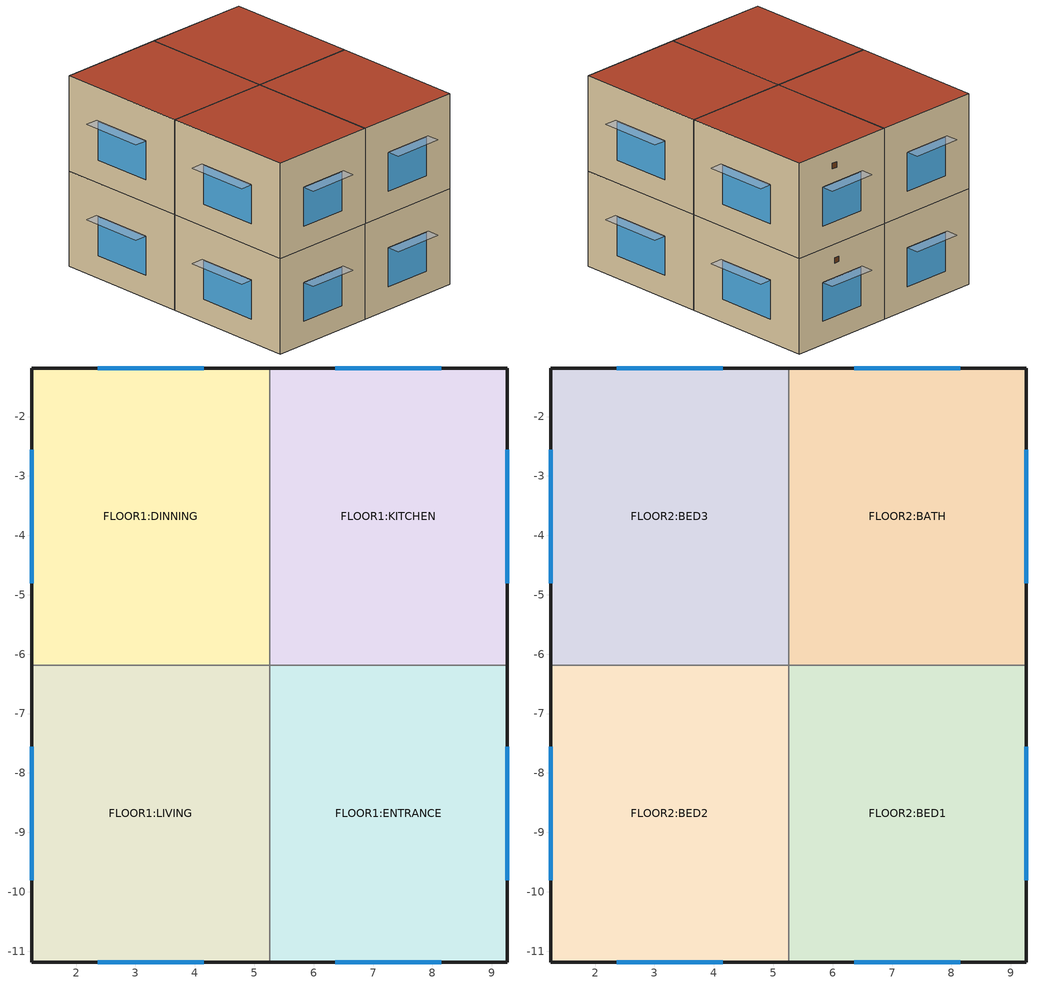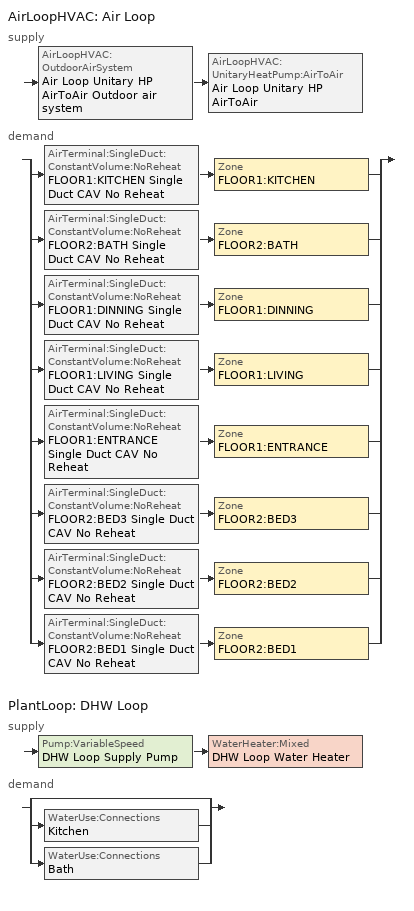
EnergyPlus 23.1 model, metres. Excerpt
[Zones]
FLOOR1:KITCHEN
 floor ground (Project ground floor): 9.26,-6.18 5.26,-6.18 5.26,-1.18 9.26,-1.18 z0
 wall outside (Project wall): 9.26,-6.18 9.26,-1.18 5.26,-1.18 z0:3.5
 wall to FLOOR1:DINNING (Project partition): 5.26,-1.18 5.26,-6.18 z0:3.5
 wall to FLOOR1:ENTRANCE (Project partition): 5.26,-6.18 9.26,-6.18 z0:3.5
 window (Dbl Clr 3mm/6mm Air - 1001): 9.26,-4.81 9.26,-2.56 / 8.15,-1.18 6.36,-1.18 z0.84:2.26
 door (Holes and vents): 7.59,-1.18 7.39,-1.18 z2.8:3
FLOOR1:DINNING
 floor ground (Project ground floor): 5.26,-6.18 1.26,-6.18 1.26,-1.18 5.26,-1.18 z0
 wall outside (Project wall): 5.26,-1.18 1.26,-1.18 1.26,-6.18 z0:3.5
 wall to FLOOR1:LIVING (Project partition): 1.26,-6.18 5.26,-6.18 z0:3.5
 window (Dbl Clr 3mm/6mm Air - 1002): 4.15,-1.18 2.36,-1.18 / 1.26,-2.56 1.26,-4.81 z0.84:2.26
FLOOR1:ENTRANCE
 floor ground (Project ground floor): 9.26,-11.18 5.26,-11.18 5.26,-6.18 9.26,-6.18 z0
 wall outside (Project wall): 5.26,-11.18 9.26,-11.18 9.26,-6.18 z0:3.5
 wall to FLOOR1:LIVING (Project partition_Rev): 5.26,-6.18 5.26,-11.18 z0:3.5
 window (Dbl Clr 3mm/6mm Air - 1004): 9.26,-9.81 9.26,-7.56 / 6.36,-11.18 8.15,-11.18 z0.84:2.26
FLOOR1:LIVING
 floor ground (Project ground floor): 5.26,-11.18 1.26,-11.18 1.26,-6.18 5.26,-6.18 z0
 wall outside (Project wall): 1.26,-6.18 1.26,-11.18 5.26,-11.18 z0:3.5
 window (Dbl Clr 3mm/6mm Air - 1003): 1.26,-7.56 1.26,-9.81 / 2.36,-11.18 4.15,-11.18 z0.84:2.26
FLOOR2:BATH
 floor to FLOOR1:KITCHEN (Project internal floor_Reversed_Rev): 9.26,-6.18 5.26,-6.18 5.26,-1.18 9.26,-1.18 z3.5
 wall outside (Project wall): 9.26,-6.18 9.26,-1.18 5.26,-1.18 z3.5:7
 wall to FLOOR2:BED3 (Project partition): 5.26,-1.18 5.26,-6.18 z3.5:7
 wall to FLOOR2:BED1 (Project partition): 5.26,-6.18 9.26,-6.18 z3.5:7
 window (Dbl Clr 3mm/6mm Air - 1005): 9.26,-4.81 9.26,-2.56 / 8.15,-1.18 6.36,-1.18 z4.34:5.76
 door (Holes and vents): 7.69,-1.18 7.49,-1.18 z6.3:6.5
 roof outside (Project flat roof): 5.26,-6.18 9.26,-6.18 9.26,-1.18 5.26,-1.18 z7
FLOOR2:BED3
 floor to FLOOR1:DINNING (Project internal floor_Reversed_Rev): 5.26,-6.18 1.26,-6.18 1.26,-1.18 5.26,-1.18 z3.5
 wall outside (Project wall): 5.26,-1.18 1.26,-1.18 1.26,-6.18 z3.5:7
 wall to FLOOR2:BED2 (Project partition): 1.26,-6.18 5.26,-6.18 z3.5:7
 window (Dbl Clr 3mm/6mm Air - 1006): 4.15,-1.18 2.36,-1.18 / 1.26,-2.56 1.26,-4.81 z4.34:5.76
 roof outside (Project flat roof): 1.26,-6.18 5.26,-6.18 5.26,-1.18 1.26,-1.18 z7
FLOOR2:BED2
 floor to FLOOR1:LIVING (Project internal floor_Reversed_Rev): 5.26,-11.18 1.26,-11.18 1.26,-6.18 5.26,-6.18 z3.5
 wall outside (Project wall): 1.26,-6.18 1.26,-11.18 5.26,-11.18 z3.5:7
 wall to FLOOR2:BED1 (Project partition): 5.26,-11.18 5.26,-6.18 z3.5:7
 window (Dbl Clr 3mm/6mm Air - 1007): 1.26,-7.56 1.26,-9.81 / 2.36,-11.18 4.15,-11.18 z4.34:5.76
 roof outside (Project flat roof): 1.26,-11.18 5.26,-11.18 5.26,-6.18 1.26,-6.18 z7
FLOOR2:BED1
 floor to FLOOR1:ENTRANCE (Project internal floor_Reversed_Rev): 9.26,-11.18 5.26,-11.18 5.26,-6.18 9.26,-6.18 z3.5
 wall outside (Project wall): 5.26,-11.18 9.26,-11.18 9.26,-6.18 z3.5:7
 window (Dbl Clr 3mm/6mm Air - 1008): 9.26,-9.81 9.26,-7.56 / 6.36,-11.18 8.15,-11.18 z4.34:5.76
 roof outside (Project flat roof): 5.26,-11.18 9.26,-11.18 9.26,-6.18 5.26,-6.18 z7
shading: 9.76,-2.52 9.76,-4.85 9.26,-4.85 9.26,-2.52 z2.3; 6.32,-0.68 8.19,-0.68 8.19,-1.18 6.32,-1.18 z2.3; 2.32,-0.68 4.19,-0.68 4.19,-1.18 2.32,-1.18 z2.3; 0.76,-4.85 0.76,-2.52 1.26,-2.52 1.26,-4.85 z2.3; 0.76,-9.85 0.76,-7.52 1.26,-7.52 1.26,-9.85 z2.3; 4.19,-11.68 2.32,-11.68 2.32,-11.18 4.19,-11.18 z2.3; 9.76,-7.52 9.76,-9.85 9.26,-9.85 9.26,-7.52 z2.3; 8.19,-11.68 6.32,-11.68 6.32,-11.18 8.19,-11.18 z2.3; 9.76,-2.52 9.76,-4.85 9.26,-4.85 9.26,-2.52 z5.8; 6.32,-0.68 8.19,-0.68 8.19,-1.18 6.32,-1.18 z5.8; 2.32,-0.68 4.19,-0.68 4.19,-1.18 2.32,-1.18 z5.8; 0.76,-4.85 0.76,-2.52 1.26,-2.52 1.26,-4.85 z5.8; 0.76,-9.85 0.76,-7.52 1.26,-7.52 1.26,-9.85 z5.8; 4.19,-11.68 2.32,-11.68 2.32,-11.18 4.19,-11.18 z5.8; 9.76,-7.52 9.76,-9.85 9.26,-9.85 9.26,-7.52 z5.8; 8.19,-11.68 6.32,-11.68 6.32,-11.18 8.19,-11.18 z5.8
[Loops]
AirLoopHVAC 'Air Loop'
 supply: AirLoopHVAC:OutdoorAirSystem 'Air Loop Unitary HP AirToAir Outdoor air system' > AirLoopHVAC:UnitaryHeatPump:AirToAir 'Air Loop Unitary HP AirToAir'
 demand: split
  | AirTerminal:SingleDuct:ConstantVolume:NoReheat 'FLOOR1:KITCHEN Single Duct CAV No Reheat' > Zone 'FLOOR1:KITCHEN'
  | AirTerminal:SingleDuct:ConstantVolume:NoReheat 'FLOOR2:BATH Single Duct CAV No Reheat' > Zone 'FLOOR2:BATH'
  | AirTerminal:SingleDuct:ConstantVolume:NoReheat 'FLOOR1:DINNING Single Duct CAV No Reheat' > Zone 'FLOOR1:DINNING'
  | AirTerminal:SingleDuct:ConstantVolume:NoReheat 'FLOOR1:LIVING Single Duct CAV No Reheat' > Zone 'FLOOR1:LIVING'
  | AirTerminal:SingleDuct:ConstantVolume:NoReheat 'FLOOR1:ENTRANCE Single Duct CAV No Reheat' > Zone 'FLOOR1:ENTRANCE'
  | AirTerminal:SingleDuct:ConstantVolume:NoReheat 'FLOOR2:BED3 Single Duct CAV No Reheat' > Zone 'FLOOR2:BED3'
  | AirTerminal:SingleDuct:ConstantVolume:NoReheat 'FLOOR2:BED2 Single Duct CAV No Reheat' > Zone 'FLOOR2:BED2'
  | AirTerminal:SingleDuct:ConstantVolume:NoReheat 'FLOOR2:BED1 Single Duct CAV No Reheat' > Zone 'FLOOR2:BED1'
PlantLoop 'DHW Loop'
 supply: Pump:VariableSpeed 'DHW Loop Supply Pump' > WaterHeater:Mixed 'DHW Loop Water Heater'
 demand: split
  | bypass
  | WaterUse:Connections 'Kitchen'
  | WaterUse:Connections 'Bath'
[Site:Location]
Occupancy (01-01:02-01)  (01-01:02-01): 29.53, -98.46, -6, 247
[Site:GroundTemperature:BuildingSurface]
18, 18, 18, 18, 18, 18, 18, 18, 18, 18, 18, 18
[Site:GroundTemperature:Deep]
14, 14, 14, 14, 14, 14, 14, 14, 14, 14, 14, 14
[Site:GroundTemperature:Shallow]
14, 14, 14, 14, 14, 14, 14, 14, 14, 14, 14, 14
[Site:GroundTemperature:FCfactorMethod]
19.33, 15.12, 12.54, 11.76, 13.3, 16.8, 21.14, 25.4, 28.25, 28.92, 27.26, 23.82
[Site:GroundReflectance]
0.2, 0.2, 0.2, 0.2, 0.2, 0.2, 0.2, 0.2, 0.2, 0.2, 0.2, 0.2
[Site:GroundReflectance:SnowModifier]
2, 2
[SizingPeriod:DesignDay]
Summer Design Day in Occupancy (01-01:02-01) Jun: 6, 15, SummerDesignDay, 37.2, 11, , , WetBulb, 23.1, , , , , 98392.7, 0, 0, No, No, Yes, ASHRAEClearSky, , , , , 0.98
Winter Design Day in Occupancy (01-01:02-01): 1, 15, WinterDesignDay, -1.5, 0, , , WetBulb, -1.5, , , , , 98392.7, 3.1, 10, No, No, No, , , , , , 0
[Building]
Foursquare: 0, Suburbs, .04, .4, FullInteriorAndExteriorWithReflections, 25, 6
[Site:WaterMainsTemperature]
Correlation: , 10, 20
[Material:NoMass]
9_RVAL_2; 10_RVAL_2: Rough, .15, 0.9, 0.7, 0.7
11_RVAL_3: Rough, .18, 0.9, 0.7, 0.7
[Construction]
Project ground floor: Urea Formaldehyde Foam_.0869, Cast Concrete_.1, Floor/Roof Screed_.07, Timber Flooring_.03
Project internal floor_Reversed_Rev: Cast Concrete (Dense)_.1
Project wall: Brickwork Outer_.1, XPS Extruded Polystyrene  - CO2 Blowing_.0795, Concrete Block (Medium)_.1, Gypsum Plastering_.013
Holes and vents: Holes and vents_.2
Project partition: Gypsum Plasterboard_.025, 9_RVAL_2, Gypsum Plasterboard_.025
Project partition_Rev: Gypsum Plasterboard_.025, 10_RVAL_2, Gypsum Plasterboard_.025
Project flat roof: Asphalt 1_.01, MW Glass Wool (rolls)_.1445, 11_RVAL_3, Plasterboard_.013
Dbl Clr 3mm/6mm Air - 1001; Dbl Clr 3mm/6mm Air - 1002; Dbl Clr 3mm/6mm Air - 1003; Dbl Clr 3mm/6mm Air - 1004; Dbl Clr 3mm/6mm Air - 1005; Dbl Clr 3mm/6mm Air - 1006; Dbl Clr 3mm/6mm Air - 1007; Dbl Clr 3mm/6mm Air - 1008: 2, 1001, 2
Dbl Clr 3mm/6mm Air - 2001; Dbl Clr 3mm/6mm Air - 2002; Dbl Clr 3mm/6mm Air - 2003; Dbl Clr 3mm/6mm Air - 2004; Dbl Clr 3mm/6mm Air - 2005; Dbl Clr 3mm/6mm Air - 2006; Dbl Clr 3mm/6mm Air - 2007; Dbl Clr 3mm/6mm Air - 2008: 2, 1001, 2, 20024
[WindowMaterial:Gas]
1001: Air, .006
[WindowMaterial:Glazing]
2: SpectralAverage, , .003, .837, .075, .075, .898, .081, .081, 0, .84, .84, .9, 1
[WindowMaterial:Shade]
20024: 0.05, 0.5, 0.05, 0.5, .9, 0, .003, .1, .05, 1, 1, 0, 0, 0
[Material]
Urea Formaldehyde Foam_.0869: Rough, .0869, 0.04, 10, 1400, 0.9, 0.6, 0.6
Cast Concrete_.1: Rough, .1, 1.13, 2000, 1000, 0.9, 0.6, 0.6
Floor/Roof Screed_.07: Rough, .07, 0.41, 1200, 840, 0.9, 0.73, 0.73
Timber Flooring_.03: Rough, .03, 0.14, 650, 1200, 0.9, 0.78, 0.78
Cast Concrete (Dense)_.1: Rough, .1, 1.4, 2100, 840, 0.9, 0.6, 0.6
Brickwork Outer_.1: Rough, .1, 0.84, 1700, 800, 0.9, 0.7, 0.7
XPS Extruded Polystyrene  - CO2 Blowing_.0795: Rough, .0795, 0.034, 35, 1400, 0.9, 0.6, 0.6
Concrete Block (Medium)_.1: Rough, .1, 0.51, 1400, 1000, 0.9, 0.6, 0.6
Gypsum Plastering_.013: Rough, .013, 0.4, 1000, 1000, 0.9, 0.5, 0.5
Holes and vents_.2: Rough, .2, 0.1, 12, 840, 0.9, 0.7, 0.7
Gypsum Plasterboard_.025: Rough, .025, 0.25, 900, 1000, 0.9, 0.5, 0.5
Asphalt 1_.01: Rough, .01, 0.7, 2100, 1000, 0.9, 0.85, 0.9
MW Glass Wool (rolls)_.1445: Rough, .1445, 0.04, 12, 840, 0.9, 0.6, 0.6
Plasterboard_.013: Rough, .013, 0.25, 2800, 896, 0.9, 0.5, 0.5
[WindowProperty:AirflowControl]
FLOOR1:KITCHEN_Wall_2_0_0_0_0_0_Win; FLOOR1:KITCHEN_Wall_3_0_0_1_0_0_Win: OutdoorAir, IndoorAir, 0.008, ScheduledOnly, Yes, Kitchen_Window
FLOOR1:DINNING_Wall_3_0_0_0_0_0_Win; FLOOR1:DINNING_Wall_4_0_0_0_0_0_Win: OutdoorAir, IndoorAir, 0.008, ScheduledOnly, Yes, Dinning_Window
FLOOR1:LIVING_Wall_4_0_0_0_0_0_Win; FLOOR1:LIVING_Wall_5_0_0_0_0_0_Win: OutdoorAir, IndoorAir, 0.008, ScheduledOnly, Yes, Living_Window
FLOOR1:ENTRANCE_Wall_2_0_0_0_0_0_Win; FLOOR1:ENTRANCE_Wall_5_0_0_0_0_0_Win: OutdoorAir, IndoorAir, 0.008, ScheduledOnly, Yes, Entrance_Window
FLOOR2:BATH_Wall_2_0_0_0_0_0_Win; FLOOR2:BATH_Wall_3_0_0_1_0_0_Win: OutdoorAir, IndoorAir, 0.008, ScheduledOnly, Yes, Bath_Window
FLOOR2:BED3_Wall_3_0_0_0_0_0_Win; FLOOR2:BED3_Wall_4_0_0_0_0_0_Win: OutdoorAir, IndoorAir, 0.008, ScheduledOnly, Yes, Bed3_Window
FLOOR2:BED2_Wall_4_0_0_0_0_0_Win; FLOOR2:BED2_Wall_5_0_0_0_0_0_Win: OutdoorAir, IndoorAir, 0.008, ScheduledOnly, Yes, Bed2_Window
FLOOR2:BED1_Wall_2_0_0_0_0_0_Win; FLOOR2:BED1_Wall_5_0_0_0_0_0_Win: OutdoorAir, IndoorAir, 0.008, ScheduledOnly, Yes, Bed1_Window
[WindowShadingControl]
11001: FLOOR1:KITCHEN, , InteriorShade, Dbl Clr 3mm/6mm Air - 2001, OnIfScheduleAllows, Kitchen_Shade, , Yes, No, , FixedSlatAngle, , 0, , Group, FLOOR1:KITCHEN_Wall_2_0_0_0_0_0_Win, FLOOR1:KITCHEN_Wall_3_0_0_1_0_0_Win
11002: FLOOR1:DINNING, , InteriorShade, Dbl Clr 3mm/6mm Air - 2002, OnIfScheduleAllows, Dinning_Shade, , Yes, No, , FixedSlatAngle, , 0, , Group, FLOOR1:DINNING_Wall_3_0_0_0_0_0_Win, FLOOR1:DINNING_Wall_4_0_0_0_0_0_Win
11003: FLOOR1:LIVING, , InteriorShade, Dbl Clr 3mm/6mm Air - 2003, OnIfScheduleAllows, Living_Shade, , Yes, No, , FixedSlatAngle, , 0, , Group, FLOOR1:LIVING_Wall_4_0_0_0_0_0_Win, FLOOR1:LIVING_Wall_5_0_0_0_0_0_Win
11004: FLOOR1:ENTRANCE, , InteriorShade, Dbl Clr 3mm/6mm Air - 2004, OnIfScheduleAllows, Entrance_Shade, , Yes, No, , FixedSlatAngle, , 0, , Group, FLOOR1:ENTRANCE_Wall_2_0_0_0_0_0_Win, FLOOR1:ENTRANCE_Wall_5_0_0_0_0_0_Win
11005: FLOOR2:BATH, , InteriorShade, Dbl Clr 3mm/6mm Air - 2005, OnIfScheduleAllows, Bath_Shade, , Yes, No, , FixedSlatAngle, , 0, , Group, FLOOR2:BATH_Wall_2_0_0_0_0_0_Win, FLOOR2:BATH_Wall_3_0_0_1_0_0_Win
11006: FLOOR2:BED3, , InteriorShade, Dbl Clr 3mm/6mm Air - 2006, OnIfScheduleAllows, Bed3_Shade, , Yes, No, , FixedSlatAngle, , 0, , Group, FLOOR2:BED3_Wall_3_0_0_0_0_0_Win, FLOOR2:BED3_Wall_4_0_0_0_0_0_Win
11007: FLOOR2:BED2, , InteriorShade, Dbl Clr 3mm/6mm Air - 2007, OnIfScheduleAllows, Bed2_Shade, , Yes, No, , FixedSlatAngle, , 0, , Group, FLOOR2:BED2_Wall_4_0_0_0_0_0_Win, FLOOR2:BED2_Wall_5_0_0_0_0_0_Win
11008: FLOOR2:BED1, , InteriorShade, Dbl Clr 3mm/6mm Air - 2008, OnIfScheduleAllows, Bed1_Shade, , Yes, No, , FixedSlatAngle, , 0, , Group, FLOOR2:BED1_Wall_2_0_0_0_0_0_Win, FLOOR2:BED1_Wall_5_0_0_0_0_0_Win
[Daylighting:Controls]
FLOOR1:KITCHEN: FLOOR1:KITCHEN, SplitFlux, On, Stepped, , , 2, 1, FLOOR1:KITCHEN Ref Point 1, 0, 92, 1, FLOOR1:KITCHEN Ref Point 1, 1, 100
FLOOR1:DINNING: FLOOR1:DINNING, SplitFlux, On, Stepped, , , 2, 1, FLOOR1:DINNING Ref Point 1, 0, 92, 1, FLOOR1:DINNING Ref Point 1, 1, 100
FLOOR1:LIVING: FLOOR1:LIVING, SplitFlux, On, Stepped, , , 2, 1, FLOOR1:LIVING Ref Point 1, 0, 92, 1, FLOOR1:LIVING Ref Point 1, 1, 100
FLOOR1:ENTRANCE: FLOOR1:ENTRANCE, SplitFlux, On, Stepped, , , 2, 1, FLOOR1:ENTRANCE Ref Point 1, 0, 92, 1, FLOOR1:ENTRANCE Ref Point 1, 1, 100
FLOOR2:BATH: FLOOR2:BATH, SplitFlux, On, Stepped, , , 2, 1, FLOOR2:BATH Ref Point 1, 0, 92, 1, FLOOR2:BATH Ref Point 1, 1, 100
FLOOR2:BED3: FLOOR2:BED3, SplitFlux, On, Stepped, , , 2, 1, FLOOR2:BED3 Ref Point 1, 0, 92, 1, FLOOR2:BED3 Ref Point 1, 1, 100
FLOOR2:BED2: FLOOR2:BED2, SplitFlux, On, Stepped, , , 2, 1, FLOOR2:BED2 Ref Point 1, 0, 92, 1, FLOOR2:BED2 Ref Point 1, 1, 100
FLOOR2:BED1: FLOOR2:BED1, SplitFlux, On, Stepped, , , 2, 1, FLOOR2:BED1 Ref Point 1, 0, 92, 1, FLOOR2:BED1 Ref Point 1, 1, 100
[Zone]
FLOOR1:KITCHEN; FLOOR1:DINNING; FLOOR1:LIVING; FLOOR1:ENTRANCE; FLOOR2:BATH; FLOOR2:BED3; FLOOR2:BED2; FLOOR2:BED1: 0, 0, 0, 0, 1, 1, , 70, 20, TARP, , Yes
[ZoneContaminantSourceAndSink:Generic:DecaySource]
FLOOR1:KITCHEN Contaminant: FLOOR1:KITCHEN, .00001, Kitchen_Occ, 100000
FLOOR2:BATH Contaminant: FLOOR2:BATH, .00001, Bath_Occ, 100000
[PEOPLE]
People FLOOR1:KITCHEN: FLOOR1:KITCHEN, Kitchen_Occ, People, 1, , , .3, AutoCalculate, Activity Schedule 192, 3.82e-08, No, ZoneAveraged, , Work efficiency, ClothingInsulationSchedule, , Clothing Schedule 192, Default Air Velocity for Comfort Calculations
People FLOOR1:DINNING: FLOOR1:DINNING, Dinning_Occ, People, 4, , , .3, AutoCalculate, Activity Schedule 185, 3.82e-08, No, ZoneAveraged, , Work efficiency, ClothingInsulationSchedule, , Clothing Schedule 185, Default Air Velocity for Comfort Calculations
People FLOOR1:LIVING: FLOOR1:LIVING, Living_Occ, People, 3, , , .3, AutoCalculate, Activity Schedule 211, 3.82e-08, No, ZoneAveraged, , Work efficiency, ClothingInsulationSchedule, , Clothing Schedule 211, Default Air Velocity for Comfort Calculations
People FLOOR2:BATH: FLOOR2:BATH, Bath_Occ, People, 1, , , .3, AutoCalculate, Activity Schedule 238, 3.82e-08, No, ZoneAveraged, , Work efficiency, ClothingInsulationSchedule, , Clothing Schedule 238, Default Air Velocity for Comfort Calculations
People FLOOR2:BED3: FLOOR2:BED3, Bed3_Occ, People, 1, , , .3, AutoCalculate, Activity Schedule 245, 3.82e-08, No, ZoneAveraged, , Work efficiency, ClothingInsulationSchedule, , Clothing Schedule 245, Default Air Velocity for Comfort Calculations
People FLOOR2:BED2: FLOOR2:BED2, Bed2_Occ, People, 1, , , .3, AutoCalculate, Activity Schedule 252, 3.82e-08, No, ZoneAveraged, , Work efficiency, ClothingInsulationSchedule, , Clothing Schedule 252, Default Air Velocity for Comfort Calculations
People FLOOR2:BED1: FLOOR2:BED1, Bed1_Occ, People, 2, , , .3, AutoCalculate, Activity Schedule 259, 3.82e-08, No, ZoneAveraged, , Work efficiency, ClothingInsulationSchedule, , Clothing Schedule 259, Default Air Velocity for Comfort Calculations
[OtherEquipment]
FLOOR1:KITCHEN CK gain 0: Electricity, FLOOR1:KITCHEN, Kitchen_Burner, EquipmentLevel, 1500, , , .05, .3, 0, 0, General
FLOOR1:KITCHEN CK gain 1: Electricity, FLOOR1:KITCHEN, Kitchen_Stove, EquipmentLevel, 3000, , , .05, .25, 0, 0, General
FLOOR1:KITCHEN CK gain 2: Electricity, FLOOR1:KITCHEN, Kitchen_Fridge, EquipmentLevel, 50, , , 0, .1, 0, 0, General
FLOOR1:KITCHEN CK gain 3: Electricity, FLOOR1:KITCHEN, Kitchen_Dishwasher, EquipmentLevel, 750, , , .4, .2, 0, 0, General
FLOOR1:KITCHEN CK gain 5: Electricity, FLOOR1:KITCHEN, Kitchen_Microwave, EquipmentLevel, 50, , , .2, .1, 0, 0, General
FLOOR1:LIVING MI gain 1: Electricity, FLOOR1:LIVING, Living_TV, EquipmentLevel, 120, , , 0, .3, 0, 0, General
FLOOR2:BED3 CO gain 1: Electricity, FLOOR2:BED3, Bed3_PC, EquipmentLevel, 120, , , 0, .25, 0, 0, General
FLOOR2:BED2 CO gain 1: Electricity, FLOOR2:BED2, Bed2_PC, EquipmentLevel, 120, , , 0, .25, 0, 0, General
FLOOR2:BED1 MI gain 0: Electricity, FLOOR2:BED1, Bed1_TV, EquipmentLevel, 120, , , 0, .3, 0, 0, General
[Lights]
FLOOR1:KITCHEN General lighting 5: FLOOR1:KITCHEN, Kitchen_Light, LightingLevel, 60, , , 0, .2, .18, 1, ELECTRIC EQUIPMENT#FLOOR1:KITCHEN#GeneralLights
FLOOR1:DINNING General lighting 1: FLOOR1:DINNING, Dining_Light, LightingLevel, 40, , , 0, .2, .18, 1, ELECTRIC EQUIPMENT#FLOOR1:DINNING#GeneralLights
FLOOR1:LIVING General lighting 1: FLOOR1:LIVING, Living_Light, LightingLevel, 40, , , 0, .2, .18, 1, ELECTRIC EQUIPMENT#FLOOR1:LIVING#GeneralLights
FLOOR1:ENTRANCE General lighting 1: FLOOR1:ENTRANCE, Entrance_Light, LightingLevel, 10, , , 0, .2, .18, 1, ELECTRIC EQUIPMENT#FLOOR1:ENTRANCE#GeneralLights
FLOOR2:BATH General lighting 1: FLOOR2:BATH, Bath_Light, LightingLevel, 20, , , 0, .2, .18, 1, ELECTRIC EQUIPMENT#FLOOR2:BATH#GeneralLights
FLOOR2:BED3 General lighting 1: FLOOR2:BED3, Bed3_Light, LightingLevel, 20, , , 0, .2, .18, 1, ELECTRIC EQUIPMENT#FLOOR2:BED3#GeneralLights
FLOOR2:BED2 General lighting 1: FLOOR2:BED2, Bed2_Light, LightingLevel, 20, , , 0, .2, .18, 1, ELECTRIC EQUIPMENT#FLOOR2:BED2#GeneralLights
FLOOR2:BED1 General lighting 2: FLOOR2:BED1, Bed1_Light, LightingLevel, 20, , , 0, .2, .18, 1, ELECTRIC EQUIPMENT#FLOOR2:BED1#GeneralLights
[ShadingProperty:Reflectance]
33; 34; 35; 36; 37; 38; 39; 40; 41; 42; 43; 44; 45; 46; 47; 48: .7, .7, 0
[AvailabilityManager:HybridVentilation]
FLOOR1:DINNING: , FLOOR1:DINNING, Ventilation control mode schedule FLOOR1:DINNING, YES, 40, -100, 100, 20000, 30000, 15, 30, Minimum outdoor ventilation air schedule: Always 1 ac/h, Opening Factor Function of Wind Speed Curve, AirflowNetwork Control Type Schedule: Always 1
FLOOR1:LIVING: , FLOOR1:LIVING, Ventilation control mode schedule FLOOR1:LIVING, YES, 40, -100, 100, 20000, 30000, 15, 30, Minimum outdoor ventilation air schedule: Always 1 ac/h, Opening Factor Function of Wind Speed Curve, AirflowNetwork Control Type Schedule: Always 1
FLOOR1:ENTRANCE: , FLOOR1:ENTRANCE, Ventilation control mode schedule FLOOR1:ENTRANCE, YES, 40, -100, 100, 20000, 30000, 15, 30, Minimum outdoor ventilation air schedule: Always 1 ac/h, Opening Factor Function of Wind Speed Curve, AirflowNetwork Control Type Schedule: Always 1
FLOOR2:BED3: , FLOOR2:BED3, Ventilation control mode schedule FLOOR2:BED3, YES, 40, -100, 100, 20000, 30000, 15, 30, Minimum outdoor ventilation air schedule: Always 1 ac/h, Opening Factor Function of Wind Speed Curve, AirflowNetwork Control Type Schedule: Always 1
FLOOR2:BED2: , FLOOR2:BED2, Ventilation control mode schedule FLOOR2:BED2, YES, 40, -100, 100, 20000, 30000, 15, 30, Minimum outdoor ventilation air schedule: Always 1 ac/h, Opening Factor Function of Wind Speed Curve, AirflowNetwork Control Type Schedule: Always 1
FLOOR2:BED1: , FLOOR2:BED1, Ventilation control mode schedule FLOOR2:BED1, YES, 40, -100, 100, 20000, 30000, 15, 30, Minimum outdoor ventilation air schedule: Always 1 ac/h, Opening Factor Function of Wind Speed Curve, AirflowNetwork Control Type Schedule: Always 1
FLOOR1:KITCHEN: , FLOOR1:KITCHEN, Ventilation control mode schedule FLOOR1:KITCHEN, YES, 40, -100, 100, 20000, 30000, 15, 30, Minimum outdoor ventilation air schedule: Always 1 ac/h, Opening Factor Function of Wind Speed Curve, AirflowNetwork Control Type Schedule: Always 1
FLOOR2:BATH: , FLOOR2:BATH, Ventilation control mode schedule FLOOR2:BATH, YES, 40, -100, 100, 20000, 30000, 15, 30, Minimum outdoor ventilation air schedule: Always 1 ac/h, Opening Factor Function of Wind Speed Curve, AirflowNetwork Control Type Schedule: Always 1
[Sizing:System]
Air Loop: Sensible, autosize, 1, 5, 0.008, 11, 0.008, 14, 50, Noncoincident, No, No, 0.008, 0.008, Designday, , , , , Designday, , , , , , ZoneSum, 1, CoolingDesignCapacity, autosize, , , HeatingDesignCapacity, autosize, , , VAV
[AirLoopHVAC]
Air Loop: , Air Loop AvailabilityManager List, autosize, Air Loop Branches, , Air Loop Supply Side Inlet, Air Loop Demand Side Outlet, Air Loop Demand Side Inlet List, Air Loop Supply Side Outlet List, 1
[AirLoopHVAC:OutdoorAirSystem]
Air Loop Unitary HP AirToAir Outdoor air system: Air Loop Unitary HP AirToAir Outdoor air Controller List, Air Loop Unitary HP AirToAir Outdoor air Equipment List
[Controller:OutdoorAir]
Air Loop Unitary HP AirToAir Outdoor Air Controller: Air Loop Unitary HP AirToAir Relief Air Outlet, Air Loop Supply Side Inlet, Air Loop Unitary HP AirToAir Mixed Air Outlet, Air Loop Unitary HP AirToAir Outdoor Air Inlet, autosize, autosize, NoEconomizer, ModulateFlow, , , , , , NoLockout, FixedMinimum, , , , , , No, , 1, Yes, BypassWhenWithinEconomizerLimits
[OutdoorAir:Mixer]
Air Loop Unitary HP AirToAir Outdoor Air Mixer: Air Loop Unitary HP AirToAir Mixed Air Outlet, Air Loop Unitary HP AirToAir Outdoor Air Inlet, Air Loop Unitary HP AirToAir Relief Air Outlet, Air Loop Supply Side Inlet
[AirLoopHVAC:UnitaryHeatPump:AirToAir]
Air Loop Unitary HP AirToAir: On 24/7, Air Loop Unitary HP AirToAir Mixed Air Outlet, Air Loop Supply Side Outlet 1, autosize, autosize, autosize, FLOOR1:LIVING, Fan:OnOff, Air Loop Unitary HP AirToAir Supply Fan, Coil:Heating:DX:SingleSpeed, Air Loop Unitary HP AirToAir DX Heating Coil, Coil:Cooling:DX:SingleSpeed, Air Loop Unitary HP AirToAir DX Cooling Coil, Coil:Heating:Electric, Air Loop Unitary HP AirToAir Heating Coil, autosize, 21, DrawThrough, Fan operation mode - Continuous, None
[Coil:Cooling:DX:SingleSpeed]
Air Loop Unitary HP AirToAir DX Cooling Coil: Cooling_availability, autosize, autosize, 3, autosize, 773.3, 934.4, Air Loop Unitary HP AirToAir Mixed Air Outlet, Air Loop Unitary HP AirToAir DX Cooling Coil Outlet, DXClgCoilTotalClgCapFuncTemperature, DXClgCoilTotalClgCapFuncFlowFraction, DXClgCoilEnergyInputRatioFuncTemperature, DXClgCoilEnergyInputRatioFuncFlowFraction, DXCoilPartLoadFractionCorrelation, -25, 0, 0, 0, 0, , AirCooled, 0.9, autosize, 0, 0, 10
[Coil:Heating:DX:SingleSpeed]
Air Loop Unitary HP AirToAir DX Heating Coil: Heating_availability, autosize, 3, autosize, 773.3, 934.4, Air Loop Unitary HP AirToAir DX Cooling Coil Outlet, Air Loop Unitary HP AirToAir DX Heating Coil Outlet, DXHtgCoilTotalHtgCapFuncTemperature, DXHtgCoilTotalHtgCapFuncFlowFraction, DXHtgCoilEnergyInputRatioFuncTemperature, DXHtgCoilEnergyInputRatioFuncFlowFraction, DXCoilPartLoadFractionCorrelation, DXHtgCoilDefrostEIRFT, -8, 5, 5, 0, 10, ReverseCycle, Timed, 0.058333, autosize, 4
[Fan:OnOff]
Air Loop Unitary HP AirToAir Supply Fan: On 24/7, 0.7, 600, autosize, 0.9, 1, Air Loop Unitary HP AirToAir DX Heating Coil Outlet, Air Loop Unitary HP AirToAir Supply Fan Outlet, DefaultFanPowerRatioCurve, DefaultFanEffRatioCurve, General
[Coil:Heating:Electric]
Air Loop Unitary HP AirToAir Heating Coil: Heating_availability, 1, autosize, Air Loop Unitary HP AirToAir Supply Fan Outlet, Air Loop Supply Side Outlet 1, Air Loop Supply Side Outlet 1
[Sizing:Plant]
DHW Loop: Heating, 56, 5
[PlantLoop]
DHW Loop: Water, , DHW Loop Operation, DHW Loop Supply Side Outlet, 80, 0, autosize, 0, autocalculate, DHW Loop Supply Side Inlet, DHW Loop Supply Side Outlet, DHW Loop Supply Side Branches, DHW Loop Supply Side Connectors, DHW Loop Demand Side Inlet, DHW Loop Demand Side Outlet, DHW Loop Demand Side Branches, DHW Loop Demand Side Connectors, SequentialLoad, DHW Loop AvailabilityManager List, SingleSetpoint, None, None
[PlantEquipmentOperationSchemes]
DHW Loop Operation: PlantEquipmentOperation:HeatingLoad, DHW Loop Scheme 1, On 24/7
[PlantEquipmentOperation:HeatingLoad]
DHW Loop Scheme 1: 0, 1e+15, DHW Loop Scheme 1 Range 1 Equipment List
[PlantEquipmentList]
DHW Loop Scheme 1 Range 1 Equipment List: WaterHeater:Mixed, DHW Loop Water Heater
[WaterUse:Connections]
Kitchen: Kitchen Water Inlet Node, Kitchen Water Outlet Node, , , , , None, Plant, 1500, FLOOR1:KITCHEN Water Outlet
Bath: Bath Water Inlet Node, Bath Water Outlet Node, , , , , None, Plant, 1500, FLOOR2:BATH Water Outlet
[WaterUse:Equipment]
FLOOR1:KITCHEN Water Outlet: , 9.06e-07, Kitchen_Sink, Domestic hot water setpoint temperature: Always 55.00, , , FLOOR1:KITCHEN, Kitchen_Sink_Sensible, Kitchen_Sink_Latent
FLOOR2:BATH Water Outlet: , 9.06e-07, Bath_Tub, Domestic hot water setpoint temperature: Always 55.00, , , FLOOR2:BATH, Kitchen_Sink_Sensible, Kitchen_Sink_Latent
[Pump:VariableSpeed]
DHW Loop Supply Pump: DHW Loop Supply Side Inlet, DHW Loop Supply Pump Water Outlet Node, autosize, 20000, autosize, 0.9, 0, 0, 1, 0, 0, 0, Intermittent
[WaterHeater:Sizing]
DHW Loop Water Heater: PeakDraw, 0.6, 0.6, 1, 4, 2, 0.2, 0.2, 0.02, 0.02, 4, 0.2, 0.2, 0.2, 1
[WaterHeater:Mixed]
DHW Loop Water Heater: autosize, Domestic hot water setpoint temperature: Always 55.00, 5, 80, Cycle, autosize, 0, 0, 0, Electricity, 0.9, New style low temperature boiler, 0, Electricity, 0, 0, Electricity, 0, Schedule, Water heater ambient temperature schedule: Always 20.00, , DHW Loop Water Heater Outdoor Air Node, 0, 1, 0, 1, 0, , , DHW Loop Water Heater DHW Inlet Node, DHW Loop Water Heater DHW Outlet Node, 1, , , 1, autosize, autosize, 1.5, IndirectHeatPrimarySetpoint, Domestic hot water setpoint temperature: Always 55.00
[ZoneControl:Thermostat]
FLOOR1:DINNING Thermostat: FLOOR1:DINNING, Control type schedule: Always 4, ThermostatSetpoint:DualSetpoint, FLOOR1:DINNING Dual SP
FLOOR1:LIVING Thermostat: FLOOR1:LIVING, Control type schedule: Always 4, ThermostatSetpoint:DualSetpoint, FLOOR1:LIVING Dual SP
FLOOR1:ENTRANCE Thermostat: FLOOR1:ENTRANCE, Control type schedule: Always 4, ThermostatSetpoint:DualSetpoint, FLOOR1:ENTRANCE Dual SP
FLOOR2:BED3 Thermostat: FLOOR2:BED3, Control type schedule: Always 4, ThermostatSetpoint:DualSetpoint, FLOOR2:BED3 Dual SP
FLOOR2:BED2 Thermostat: FLOOR2:BED2, Control type schedule: Always 4, ThermostatSetpoint:DualSetpoint, FLOOR2:BED2 Dual SP
FLOOR2:BED1 Thermostat: FLOOR2:BED1, Control type schedule: Always 4, ThermostatSetpoint:DualSetpoint, FLOOR2:BED1 Dual SP
FLOOR1:KITCHEN Thermostat: FLOOR1:KITCHEN, Control type schedule: Always 4, ThermostatSetpoint:DualSetpoint, FLOOR1:KITCHEN Dual SP
FLOOR2:BATH Thermostat: FLOOR2:BATH, Control type schedule: Always 4, ThermostatSetpoint:DualSetpoint, FLOOR2:BATH Dual SP
[ThermostatSetpoint:DualSetpoint]
FLOOR1:DINNING Dual SP: FLOOR1:DINNING Heating Setpoint Schedule, FLOOR1:DINNING Cooling Setpoint Schedule
FLOOR1:LIVING Dual SP: FLOOR1:LIVING Heating Setpoint Schedule, FLOOR1:LIVING Cooling Setpoint Schedule
FLOOR1:ENTRANCE Dual SP: FLOOR1:ENTRANCE Heating Setpoint Schedule, FLOOR1:ENTRANCE Cooling Setpoint Schedule
FLOOR2:BED3 Dual SP: FLOOR2:BED3 Heating Setpoint Schedule, FLOOR2:BED3 Cooling Setpoint Schedule
FLOOR2:BED2 Dual SP: FLOOR2:BED2 Heating Setpoint Schedule, FLOOR2:BED2 Cooling Setpoint Schedule
FLOOR2:BED1 Dual SP: FLOOR2:BED1 Heating Setpoint Schedule, FLOOR2:BED1 Cooling Setpoint Schedule
FLOOR1:KITCHEN Dual SP: FLOOR1:KITCHEN Heating Setpoint Schedule, FLOOR1:KITCHEN Cooling Setpoint Schedule
FLOOR2:BATH Dual SP: FLOOR2:BATH Heating Setpoint Schedule, FLOOR2:BATH Cooling Setpoint Schedule
[Sizing:Zone]
FLOOR1:DINNING: SupplyAirTemperature, 14, 5, SupplyAirTemperature, 50, 15, 0.009, 0.004, FLOOR1:DINNING Design Specification Outdoor Air Object, 1.25, 1.15, DesignDay, 0, 0.00076, 0, 0, DesignDay, 0, 0.00203, 0.14158, 0.3, FLOOR1:DINNING Design Specification Zone Air Distribution Object, No, NeutralSupplyAir, autosize, autosize
FLOOR1:LIVING: SupplyAirTemperature, 14, 5, SupplyAirTemperature, 50, 15, 0.009, 0.004, FLOOR1:LIVING Design Specification Outdoor Air Object, 1.25, 1.15, DesignDay, 0, 0.00076, 0, 0, DesignDay, 0, 0.00203, 0.14158, 0.3, FLOOR1:LIVING Design Specification Zone Air Distribution Object, No, NeutralSupplyAir, autosize, autosize
FLOOR1:ENTRANCE: SupplyAirTemperature, 14, 5, SupplyAirTemperature, 50, 15, 0.009, 0.004, FLOOR1:ENTRANCE Design Specification Outdoor Air Object, 1.25, 1.15, DesignDay, 0, 0.00076, 0, 0, DesignDay, 0, 0.00203, 0.14158, 0.3, FLOOR1:ENTRANCE Design Specification Zone Air Distribution Object, No, NeutralSupplyAir, autosize, autosize
FLOOR2:BED3: SupplyAirTemperature, 14, 5, SupplyAirTemperature, 50, 15, 0.009, 0.004, FLOOR2:BED3 Design Specification Outdoor Air Object, 1.25, 1.15, DesignDay, 0, 0.00076, 0, 0, DesignDay, 0, 0.00203, 0.14158, 0.3, FLOOR2:BED3 Design Specification Zone Air Distribution Object, No, NeutralSupplyAir, autosize, autosize
FLOOR2:BED2: SupplyAirTemperature, 14, 5, SupplyAirTemperature, 50, 15, 0.009, 0.004, FLOOR2:BED2 Design Specification Outdoor Air Object, 1.25, 1.15, DesignDay, 0, 0.00076, 0, 0, DesignDay, 0, 0.00203, 0.14158, 0.3, FLOOR2:BED2 Design Specification Zone Air Distribution Object, No, NeutralSupplyAir, autosize, autosize
FLOOR2:BED1: SupplyAirTemperature, 14, 5, SupplyAirTemperature, 50, 15, 0.009, 0.004, FLOOR2:BED1 Design Specification Outdoor Air Object, 1.25, 1.15, DesignDay, 0, 0.00076, 0, 0, DesignDay, 0, 0.00203, 0.14158, 0.3, FLOOR2:BED1 Design Specification Zone Air Distribution Object, No, NeutralSupplyAir, autosize, autosize
FLOOR1:KITCHEN: SupplyAirTemperature, 14, 10, SupplyAirTemperature, 50, 10, 0.009, 0.004, FLOOR1:KITCHEN Design Specification Outdoor Air Object, 1.25, 1.15, DesignDay, 0, 0.00076, 0, 0, DesignDay, 0, 0.00203, 0.14158, 0.3, FLOOR1:KITCHEN Design Specification Zone Air Distribution Object, No, NeutralSupplyAir, autosize, autosize
FLOOR2:BATH: SupplyAirTemperature, 14, 10, SupplyAirTemperature, 50, 10, 0.009, 0.004, FLOOR2:BATH Design Specification Outdoor Air Object, 1.25, 1.15, DesignDay, 0, 0.00076, 0, 0, DesignDay, 0, 0.00203, 0.14158, 0.3, FLOOR2:BATH Design Specification Zone Air Distribution Object, No, NeutralSupplyAir, autosize, autosize
[DesignSpecification:OutdoorAir]
FLOOR1:DINNING Design Specification Outdoor Air Object; FLOOR1:LIVING Design Specification Outdoor Air Object; FLOOR1:ENTRANCE Design Specification Outdoor Air Object; FLOOR2:BED3 Design Specification Outdoor Air Object; FLOOR2:BED2 Design Specification Outdoor Air Object; FLOOR2:BED1 Design Specification Outdoor Air Object; FLOOR1:KITCHEN Design Specification Outdoor Air Object; FLOOR2:BATH Design Specification Outdoor Air Object: Sum, 0.01, 0, , , On 24/7
[DesignSpecification:ZoneAirDistribution]
FLOOR1:DINNING Design Specification Zone Air Distribution Object; FLOOR1:LIVING Design Specification Zone Air Distribution Object; FLOOR1:ENTRANCE Design Specification Zone Air Distribution Object; FLOOR2:BED3 Design Specification Zone Air Distribution Object; FLOOR2:BED2 Design Specification Zone Air Distribution Object; FLOOR2:BED1 Design Specification Zone Air Distribution Object; FLOOR1:KITCHEN Design Specification Zone Air Distribution Object; FLOOR2:BATH Design Specification Zone Air Distribution Object: 1, 1, , 0
[Zone equipment]
FLOOR1:DINNING: FLOOR1:DINNING Single Duct CAV No Reheat
FLOOR1:LIVING: FLOOR1:LIVING Single Duct CAV No Reheat
FLOOR1:ENTRANCE: FLOOR1:ENTRANCE Single Duct CAV No Reheat
FLOOR2:BED3: FLOOR2:BED3 Single Duct CAV No Reheat
FLOOR2:BED2: FLOOR2:BED2 Single Duct CAV No Reheat
FLOOR2:BED1: FLOOR2:BED1 Single Duct CAV No Reheat
FLOOR1:KITCHEN: FLOOR1:KITCHEN Exhaust fan, FLOOR1:KITCHEN Single Duct CAV No Reheat
FLOOR2:BATH: FLOOR2:BATH Exhaust fan, FLOOR2:BATH Single Duct CAV No Reheat
[AirTerminal:SingleDuct:ConstantVolume:NoReheat]
FLOOR1:DINNING Single Duct CAV No Reheat: On 24/7, Air Loop Zone Splitter Outlet Node 3, FLOOR1:DINNING Single Duct CAV No Reheat Supply Outlet, autosize
FLOOR1:LIVING Single Duct CAV No Reheat: On 24/7, Air Loop Zone Splitter Outlet Node 4, FLOOR1:LIVING Single Duct CAV No Reheat Supply Outlet, autosize
FLOOR1:ENTRANCE Single Duct CAV No Reheat: On 24/7, Air Loop Zone Splitter Outlet Node 5, FLOOR1:ENTRANCE Single Duct CAV No Reheat Supply Outlet, autosize
FLOOR2:BED3 Single Duct CAV No Reheat: On 24/7, Air Loop Zone Splitter Outlet Node 6, FLOOR2:BED3 Single Duct CAV No Reheat Supply Outlet, autosize
FLOOR2:BED2 Single Duct CAV No Reheat: On 24/7, Air Loop Zone Splitter Outlet Node 7, FLOOR2:BED2 Single Duct CAV No Reheat Supply Outlet, autosize
FLOOR2:BED1 Single Duct CAV No Reheat: On 24/7, Air Loop Zone Splitter Outlet Node 8, FLOOR2:BED1 Single Duct CAV No Reheat Supply Outlet, autosize
FLOOR1:KITCHEN Single Duct CAV No Reheat: On 24/7, Air Loop Zone Splitter Outlet Node 1, FLOOR1:KITCHEN Single Duct CAV No Reheat Supply Outlet, autosize
FLOOR2:BATH Single Duct CAV No Reheat: On 24/7, Air Loop Zone Splitter Outlet Node 2, FLOOR2:BATH Single Duct CAV No Reheat Supply Outlet, autosize
[Fan:ZoneExhaust]
FLOOR1:KITCHEN Exhaust fan: On 24/7, 0.6, 125, 0.1, FLOOR1:KITCHEN Exhaust fan Air Inlet, FLOOR1:KITCHEN Exhaust fan Air Outlet, , , Coupled
FLOOR2:BATH Exhaust fan: On 24/7, 0.6, 125, 0.1, FLOOR2:BATH Exhaust fan Air Inlet, FLOOR2:BATH Exhaust fan Air Outlet, , , Coupled
[AvailabilityManager:Scheduled]
DHW Loop Availability; Air Loop Availability: On 24/7
[SetpointManager:Scheduled]
DHW Loop Setpoint Manager: Temperature, Domestic hot water setpoint temperature: Always 55.00, DHW Loop Setpoint Manager Node List
[ExternalInterface]
Activate FMU import=FunctionalMockupUnitExport
[ExternalInterface:FunctionalMockupUnitExport:To:Schedule]
Entrance_Occ: Entrance_Occ, 0
Living_Occ: Any Number, Living_Occ, 0
Kitchen_Occ: Any Number, Kitchen_Occ, 0
Dinning_Occ: Any Number, Dinning_Occ, 0
Bath_Occ: Any Number, Bath_Occ, 0
Bed1_Occ: Any Number, Bed1_Occ, 2
Bed2_Occ: Any Number, Bed2_Occ, 1
Bed3_Occ: Any Number, Bed3_Occ, 1
Entrance_Shade: Any Number, Entrance_Shade, 1
Living_Shade: Any Number, Living_Shade, 1
Kitchen_Shade: Any Number, Kitchen_Shade, 1
Dinning_Shade: Any Number, Dinning_Shade, 1
Bath_Shade: Any Number, Bath_Shade, 1
Bed1_Shade: Any Number, Bed1_Shade, 1
Bed2_Shade: Any Number, Bed2_Shade, 1
Bed3_Shade: Any Number, Bed3_Shade, 1
Entrance_Window: Any Number, Entrance_Window, 0
Living_Window: Any Number, Living_Window, 0
Kitchen_Window: Any Number, Kitchen_Window, 0
Dinning_Window: Any Number, Dinning_Window, 0
Bath_Window: Any Number, Bath_Window, 0
Bed1_Window: Any Number, Bed1_Window, 0
Bed2_Window: Any Number, Bed2_Window, 0
Bed3_Window: Any Number, Bed3_Window, 0
Entrance_Light: Any Number, Entrance_Light, 0
Living_Light: Any Number, Living_Light, 0
Kitchen_Light: Any Number, Kitchen_Light, 0
Dining_Light: Any Number, Dining_Light, 0
Bath_Light: Any Number, Bath_Light, 0
Bed1_Light: Any Number, Bed1_Light, 0
Bed2_Light: Any Number, Bed2_Light, 0
Bed3_Light: Any Number, Bed3_Light, 0
Living_TV: Any Number, Living_TV, 0
Kitchen_Fridge: Any Number, Kitchen_Fridge, 1
Kitchen_Burner: Any Number, Kitchen_Burner, 0
Kitchen_Stove: Any Number, Kitchen_Stove, 0
Kitchen_Dishwasher: Any Number, Kitchen_Dishwasher, 0
Kitchen_Microwave: Any Number, Kitchen_Microwave, 0
Bed1_TV: Any Number, Bed1_TV, 0
Bed2_PC: Any Number, Bed2_PC, 0
Bed3_PC: Any Number, Bed3_PC, 0
Kitchen_Fan: Any Number, Kitchen_Fan, 0
Bath_Fan: Any Number, Bath_Fan, 0
Kitchen_Sink: Any Number, Kitchen_Sink, 0
Bath_Tub: Any Number, Bath_Tub, 0
Cooling_availability: Any Number, Cooling_Availability, 1
Heating_availability: Any Number, Heating_Availability, 1
FLOOR1:LIVING Cooling Setpoint Schedule: Any Number, Cooling_Setpoint_Schedule, 23
FLOOR1:LIVING Heating Setpoint Schedule: Any Number, Heating_Setpoint_Schedule, 21
[ExternalInterface:FunctionalMockupUnitExport:From:Variable]
FLOOR1:LIVING: Zone Mean Air Temperature, Living_Air_Temperature
FLOOR1:KITCHEN: Zone Mean Air Temperature, Kitchen_Air_Temperature
FLOOR1:DINNING: Zone Mean Air Temperature, Dinning_Air_Temperature
FLOOR1:ENTRANCE: Zone Mean Air Temperature, Entrance_Air_Temperature
FLOOR2:BED1: Zone Mean Air Temperature, Bed1_Air_Temperature
FLOOR2:BED2: Zone Mean Air Temperature, Bed2_Air_Temperature
FLOOR2:BED3: Zone Mean Air Temperature, Bed3_Air_Temperature
FLOOR2:BATH: Zone Mean Air Temperature, Bath_Air_Temperature
FLOOR1:LIVING: Daylighting Reference Point 1 Illuminance, Living_Point_Illuminance
FLOOR1:KITCHEN: Daylighting Reference Point 1 Illuminance, Kitchen_Point_Illuminance
FLOOR1:DINNING: Daylighting Reference Point 1 Illuminance, Dinning_Point_Illuminance
FLOOR1:ENTRANCE: Daylighting Reference Point 1 Illuminance, Entrance_Point_Illuminance
FLOOR2:BED1: Daylighting Reference Point 1 Illuminance, Bed1_Point_Illuminance
FLOOR2:BED2: Daylighting Reference Point 1 Illuminance, Bed2_Point_Illuminance
FLOOR2:BED3: Daylighting Reference Point 1 Illuminance, Bed3_Point_Illuminance
FLOOR2:BATH: Daylighting Reference Point 1 Illuminance, Bath_Point_Illuminance
Environment: Site Outdoor Air Drybulb Temperature, Site_Air_Temperature
Environment: Site Outdoor Air Relative Humidity, Site_Air_Humidity
Environment: Site Direct Solar Radiation Rate per Area, Site_Radiation_Direct
Environment: Site Diffuse Solar Radiation Rate per Area, Site_Radiation_Diffuse
Environment: Site Wind Speed, Site_Wind_Speed
Environment: Site Wind Direction, Site_Wind_Direction
[Schedule:Compact]
On; On 24/7; Fan operation mode - Continuous; Minimum outdoor ventilation air schedule: Always 1 ac/h; AirflowNetwork Control Type Schedule: Always 1; Ventilation control mode schedule FLOOR1:DINNING; Ventilation control mode schedule FLOOR1:LIVING; Ventilation control mode schedule FLOOR1:ENTRANCE; Ventilation control mode schedule FLOOR2:BED3; Ventilation control mode schedule FLOOR2:BED2; Ventilation control mode schedule FLOOR2:BED1; Ventilation control mode schedule FLOOR1:KITCHEN; Ventilation control mode schedule FLOOR2:BATH: Any Number, Through: 12/31, For: AllDays, Until: 24:00, 1
Work efficiency: Any Number, Through: 12/31, For: AllDays, Until: 24:00, 0
Control type schedule: Always 4: Any Number, Through: 12/31, For: AllDays, Until: 24:00, 4
Domestic hot water setpoint temperature: Always 55.00: Any Number, Through: 12/31, For: AllDays, Until: 24:00, 55
Water heater ambient temperature schedule: Always 20.00: Any Number, Through: 12/31, For: AllDays, Until: 24:00, 20
Default Air Velocity for Comfort Calculations: Any Number, Through: 12/31, For: AllDays, Until: 24:00, 0.137
Kitchen_Sink_Sensible: Any Number, Through: 12/31, For: AllDays, Until: 24:00, 0.25
Kitchen_Sink_Latent: Any Number, Through: 12/31, For: AllDays, Until: 24:00, 0.75
Activity Schedule 192: Any Number, Through: 12/31, For: AllDays, Until: 24:00, 180
Clothing Schedule 192; Clothing Schedule 185; Clothing Schedule 211; Clothing Schedule 238; Clothing Schedule 245; Clothing Schedule 252; Clothing Schedule 259: Any Number, Through: 4/1, For: AllDays, Until: 24:00, 1, Through: 9/30, For: AllDays, Until: 24:00, .5, Through: 12/31, For: AllDays, Until: 24:00, 1
Activity Schedule 185: Any Number, Through: 12/31, For: AllDays, Until: 24:00, 110
Activity Schedule 211: Any Number, Through: 12/31, For: AllDays, Until: 24:00, 130
Activity Schedule 238: Any Number, Through: 12/31, For: AllDays, Until: 24:00, 99
Activity Schedule 245; Activity Schedule 252; Activity Schedule 259: Any Number, Through: 12/31, For: AllDays, Until: 24:00, 127
FLOOR1:DINNING Heating Setpoint Schedule; FLOOR1:ENTRANCE Heating Setpoint Schedule; FLOOR2:BED3 Heating Setpoint Schedule; FLOOR2:BED2 Heating Setpoint Schedule; FLOOR2:BED1 Heating Setpoint Schedule; FLOOR1:KITCHEN Heating Setpoint Schedule; FLOOR2:BATH Heating Setpoint Schedule: Any Number, Through: 12/31, For: AllDays, Until: 24:00, 21
FLOOR1:DINNING Cooling Setpoint Schedule; FLOOR1:ENTRANCE Cooling Setpoint Schedule; FLOOR2:BED3 Cooling Setpoint Schedule; FLOOR2:BED2 Cooling Setpoint Schedule; FLOOR2:BED1 Cooling Setpoint Schedule; FLOOR1:KITCHEN Cooling Setpoint Schedule; FLOOR2:BATH Cooling Setpoint Schedule: Any Number, Through: 12/31, For: AllDays, Until: 24:00, 23
[Curve:Cubic]
New style low temperature boiler: 0.838887, 0.132579, -0.170285, 0.0474683, 0.1, 1
DefaultFanEffRatioCurve: 0.338568, 1.72644, -1.4928, 0.427762, 0.5, 1.5, 0.3, 1
DXHtgCoilTotalHtgCapFuncTemperature: 0.757749, 0.0275897, 0.000148521, 3.4946e-06, -20, 20, , , Temperature, Dimensionless
DXHtgCoilTotalHtgCapFuncFlowFraction: 0.84, 0.16, 0, 0, 0.5, 1.5
DXHtgCoilEnergyInputRatioFuncTemperature: 1.19169, -0.0300239, 0.00103677, -2.33126e-05, -20, 20, , , Temperature, Dimensionless
[Curve:Exponent]
DefaultFanPowerRatioCurve: 0, 1, 3, 0, 1.5, 0.01, 1.5
[Curve:Quadratic]
DXHtgCoilEnergyInputRatioFuncFlowFraction: 1.3824, -0.4336, 0.0512, 0, 1
DXClgCoilTotalClgCapFuncFlowFraction: 0.8, 0.2, 0, 0.5, 1.5
DXClgCoilEnergyInputRatioFuncFlowFraction: 1.1552, -0.1808, 0.0256, 0.5, 1.5
DXCoilPartLoadFractionCorrelation: 0.85, 0.15, 0, 0, 1
[Curve:Linear]
Opening Factor Function of Wind Speed Curve: 1, 0, 0, 1
[Curve:Biquadratic]
DXClgCoilTotalClgCapFuncTemperature: 0.942589, 0.00954336, 0.000683771, -0.0110427, 5.24901e-06, -9.72002e-06, 12.77778, 23.88889, 18, 46.11111, , , Temperature, Temperature, Dimensionless
DXClgCoilEnergyInputRatioFuncTemperature: 0.342363, 0.0348798, -0.000623606, 0.00497647, 0.000437885, -0.000727918, 12.77778, 23.88889, 18, 46.11111, , , Temperature, Temperature, Dimensionless
DXHtgCoilDefrostEIRFT: 1, 0, 0, 0, 0, 0, 0, 50, 0, 50, , , Temperature, Temperature, Dimensionless
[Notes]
The 2-Basic 'IDF Formatting' Program option was used when generating this IDF. This is a 'balanced' option that uses user-defined names for IDF objects where possible but excludes most comments to reduce the amount of memory required.
Geometry convention template : Simple
Zone geometry and surface areas : 2-Outer
Zone volume calculation method : 2-Outer
Zone floor area calculation method : 2-Outer
Window to wall ratio method : 1-Inner
Hourly weather file: C:\ProgramData\DesignBuilder\Weather Data\USA_TX_SAN ANTONIO INTL AP_TMY3.epw
